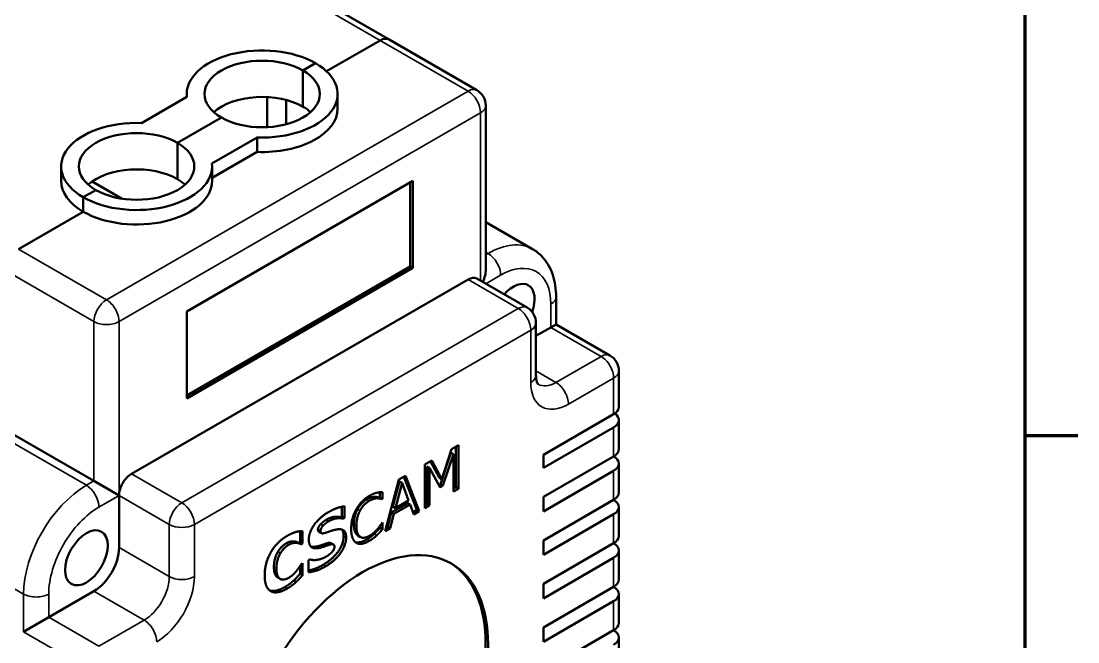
# Model space of a CAD drawing. Header units: millimetres. Extents: x -489 to 466, y -79 to 257.
# Drawn here: x -185.5 to -126, y 179.8 to 214.7 of the extents above; entities that cross this region are included whole.
import ezdxf

# ---------------------------------------------------------------- set-up
doc = ezdxf.new("R2010")
doc.units = ezdxf.units.MM
for name, color, linetype, lineweight in [('경계(ISO)', 7, 'Continuous', 70), ('외형선(ISO)', 7, 'Continuous', 50), ('좁은 외형선(ISO)', 7, 'Continuous', 35)]:
    doc.layers.add(name, color=color, linetype=linetype, lineweight=lineweight)

# ---------------------------------------------------------------- blocks, each defined once
blk = doc.blocks.new('경계 Default Border')
at = {"layer": '경계(ISO)'}
blk.add_line((410, 222.75), (413.4, 222.75), dxfattribs=at)
at = {"layer": '경계(ISO)', "flags": 128}
blk.add_lwpolyline([(10, 10), (10, 287), (410, 287), (410, 10), (10, 10)], dxfattribs=at)

msp = doc.modelspace()

# ---------------------------------------------------------------- linework, layer by layer
at = {"layer": '외형선(ISO)', "color": 0}
for p, q in [((-164.78351, 213.69853), (-171.85458, 217.78102)), ((-159.83376, 210.84079), (-164.78351, 213.69853)), ((-168.30238, 211.90606), (-165.28351, 213.649)), ((-165.28351, 213.649), (-168.30238, 211.90606)), ((-168.92511, 212.36302), (-169.63222, 211.95477)), ((-169.63222, 211.95477), (-168.92511, 212.36302)), ((-169.63222, 211.95477), (-169.63222, 209.91353)), ((-169.63222, 211.95477), (-169.63222, 209.91353)), ((-178.72047, 208.99386), (-176.17102, 210.46578)), ((-176.18031, 210.46042), (-176.18031, 210.62797)), ((-171.64747, 210.45599), (-171.64747, 208.7587)), ((-170.58681, 210.29528), (-170.58681, 208.91941)), ((-167.68031, 209.81147), (-167.68031, 210.62797)), ((-159.33376, 200.75416), (-159.33376, 209.97477)), ((-174.22841, 209.30116), (-176.70328, 207.87229)), ((-174.22841, 209.30116), (-176.70328, 207.87229)), ((-176.70328, 207.87229), (-176.70328, 205.83105)), ((-176.70328, 207.87229), (-176.70328, 205.83105)), ((-174.76067, 206.70767), (-172.21122, 208.17959)), ((-172.21122, 208.17959), (-172.21122, 207.3631)), ((-172.21122, 207.3631), (-174.75138, 205.89654)), ((-183.25138, 206.54548), (-183.25138, 205.72899)), ((-174.75138, 205.72899), (-174.75138, 206.54548)), ((-179.81455, 204.72878), (-181.5018, 205.70291)), ((-176.17295, 198.38052), (-163.44503, 205.72899)), ((-163.58645, 205.64734), (-163.58645, 200.91166)), ((-163.44503, 205.72899), (-163.44503, 200.83001)), ((-181.29948, 205.21868), (-182.00658, 204.81043)), ((-181.29948, 205.21868), (-182.00658, 204.81043)), ((-182.00658, 204.81043), (-182.00658, 203.99393)), ((-182.00658, 203.99393), (-182.00658, 204.81043)), ((-185.64818, 201.89145), (-182.00658, 203.99393)), ((-182.00658, 203.99393), (-185.64818, 201.89145)), ((-156.70239, 201.89415), (-159.33376, 203.41337)), ((-163.58645, 200.91166), (-176.17295, 193.64484)), ((-163.44503, 200.83001), (-176.17295, 193.48154)), ((-163.44503, 200.83001), (-163.58645, 200.91166)), ((-160.33376, 200.17681), (-179.28422, 189.23576)), ((-157.00533, 198.59335), (-159.83376, 200.22634)), ((-155.37396, 199.19701), (-155.37396, 197.65147)), ((-176.17295, 193.48154), (-176.17295, 198.38052)), ((-156.50533, 194.78793), (-156.50533, 197.72732)), ((-155.66686, 197.48237), (-155.37396, 197.65147)), ((-155.37396, 197.65147), (-152.33843, 195.89891)), ((-155.66686, 197.48237), (-156.50533, 196.99828)), ((-181.40554, 188.82751), (-192.01214, 194.95123)), ((-151.83843, 192.99164), (-151.83843, 195.03288)), ((-156.09112, 190.2972), (-152.13132, 192.58339)), ((-156.09112, 189.56236), (-152.13132, 191.84855)), ((-151.83843, 192.25679), (-151.83843, 190.6238)), ((-161.81118, 188.93782), (-161.26397, 190.61747)), ((-161.26397, 190.61747), (-160.87261, 190.84342)), ((-161.01403, 190.76177), (-161.01403, 188.47558)), ((-160.87261, 190.84342), (-160.87261, 188.39393)), ((-162.76015, 189.75365), (-162.37571, 189.9756)), ((-162.44953, 189.93298), (-161.9526, 189.01947)), ((-162.37571, 189.9756), (-161.81118, 188.93782)), ((-161.29629, 190.42218), (-161.88507, 188.64655)), ((-161.15487, 190.34053), (-161.74365, 188.5649)), ((-161.15487, 190.34053), (-161.29629, 190.42218)), ((-161.15487, 188.23097), (-161.15487, 190.34053)), ((-156.09112, 189.56236), (-156.09112, 190.2972)), ((-156.09112, 187.92936), (-152.13132, 190.21555)), ((-162.76015, 187.30416), (-162.76015, 189.75365)), ((-162.49693, 189.56569), (-162.63835, 189.64734)), ((-162.63835, 189.64734), (-162.63835, 187.53778)), ((-161.91162, 188.46792), (-162.49693, 189.56569)), ((-162.49693, 189.56569), (-162.49693, 187.45613)), ((-156.09112, 187.11287), (-152.13132, 189.39906)), ((-151.83843, 189.8073), (-151.83843, 188.17431)), ((-179.99133, 188.01101), (-181.40554, 188.82751)), ((-165.00442, 186.00843), (-164.23208, 188.90383)), ((-164.19168, 188.80651), (-164.56572, 187.38681)), ((-164.05026, 188.72486), (-164.4243, 187.30516)), ((-164.23208, 188.90383), (-163.85458, 189.12178)), ((-164.05026, 188.72486), (-164.19168, 188.80651)), ((-163.67794, 187.73607), (-164.05026, 188.72486)), ((-163.94451, 189.06986), (-163.22366, 187.19985)), ((-163.85458, 189.12178), (-163.08224, 187.1182)), ((-161.81118, 188.93782), (-161.9526, 189.01947)), ((-165.2965, 188.19274), (-165.2965, 187.8947)), ((-165.15507, 188.19897), (-165.15507, 187.81305)), ((-161.88507, 188.64655), (-161.97819, 188.59278)), ((-161.74365, 188.5649), (-161.91162, 188.46792)), ((-161.74365, 188.5649), (-161.88507, 188.64655)), ((-161.01403, 188.47558), (-161.15487, 188.39427)), ((-160.87261, 188.39393), (-161.15487, 188.23097)), ((-160.87261, 188.39393), (-161.01403, 188.47558)), ((-179.99133, 188.01101), (-179.99133, 185.07162)), ((-165.2965, 187.8947), (-165.31728, 187.8827)), ((-165.17586, 187.80106), (-165.31728, 187.8827)), ((-165.15507, 187.81305), (-165.2965, 187.8947)), ((-165.15507, 187.81305), (-165.17586, 187.80106)), ((-163.73105, 187.58677), (-164.65404, 187.05388)), ((-163.58963, 187.50512), (-164.51262, 186.97223)), ((-164.4243, 187.30516), (-163.67794, 187.73607)), ((-163.58963, 187.50512), (-163.73105, 187.58677)), ((-163.38182, 186.94523), (-163.58963, 187.50512)), ((-162.63835, 187.53778), (-162.76015, 187.46746)), ((-162.49693, 187.45613), (-162.63835, 187.53778)), ((-156.09112, 187.11287), (-156.09112, 187.92936)), ((-156.09112, 185.47987), (-152.13132, 187.76606)), ((-167.44062, 187.37785), (-167.44062, 186.82509)), ((-167.2992, 187.40131), (-167.2992, 186.74344)), ((-164.65404, 187.05388), (-164.86011, 186.25504)), ((-164.51262, 186.97223), (-164.71869, 186.17339)), ((-164.51262, 186.97223), (-164.65404, 187.05388)), ((-164.4243, 187.30516), (-164.56572, 187.38681)), ((-163.22366, 187.19985), (-163.43174, 187.07972)), ((-163.08224, 187.1182), (-163.38182, 186.94523)), ((-163.08224, 187.1182), (-163.22366, 187.19985)), ((-162.49693, 187.45613), (-162.76015, 187.30416)), ((-156.09112, 184.66338), (-152.13132, 186.94957)), ((-151.83843, 187.35781), (-151.83843, 185.72482)), ((-168.48714, 186.3212), (-168.62856, 186.40285)), ((-167.44062, 186.82509), (-167.50931, 186.78543)), ((-167.36789, 186.70378), (-167.50931, 186.78543)), ((-167.2992, 186.74344), (-167.44062, 186.82509)), ((-167.2992, 186.74344), (-167.36789, 186.70378)), ((-165.17586, 186.46933), (-165.15507, 186.48133)), ((-165.15507, 186.48133), (-165.15507, 186.09941)), ((-169.79225, 185.99405), (-169.79225, 185.39039)), ((-169.65083, 186.0016), (-169.65083, 185.30874)), ((-168.59486, 185.88879), (-168.73629, 185.97044)), ((-166.39343, 185.66826), (-166.53485, 185.74991)), ((-165.2965, 186.2895), (-165.2965, 186.18106)), ((-165.15507, 186.09941), (-165.2965, 186.18106)), ((-164.71869, 186.17339), (-165.00442, 186.00843)), ((-164.86011, 186.25504), (-164.95293, 186.20146)), ((-164.71869, 186.17339), (-164.86011, 186.25504)), ((-170.00034, 185.34023), (-170.14177, 185.42188)), ((-169.79225, 185.39039), (-169.86498, 185.3484)), ((-169.72356, 185.26675), (-169.86498, 185.3484)), ((-169.65083, 185.30874), (-169.79225, 185.39039)), ((-169.65083, 185.30874), (-169.72356, 185.26675)), ((-167.91137, 185.24353), (-168.05279, 185.32518)), ((-156.09112, 184.66338), (-156.09112, 185.47987)), ((-156.09112, 183.03038), (-152.13132, 185.31657)), ((-151.83843, 184.90832), (-151.83843, 183.27533)), ((-169.79225, 184.04319), (-169.79225, 183.59643)), ((-169.7175, 184.15981), (-169.65083, 184.19831)), ((-169.65083, 184.19831), (-169.65083, 183.51478)), ((-169.31546, 184.37327), (-169.24475, 184.41409)), ((-169.31546, 183.68974), (-169.31546, 184.37327)), ((-156.09112, 182.21389), (-152.13132, 184.50008)), ((-170.915, 183.31033), (-171.05642, 183.39198)), ((-169.65083, 183.51478), (-169.79225, 183.59643)), ((-170.0064, 183.14619), (-170.14783, 183.22784)), ((-156.09112, 182.21389), (-156.09112, 183.03038)), ((-156.09112, 180.58089), (-152.13132, 182.86708)), ((-181.40554, 182.62213), (-183.95113, 181.15244)), ((-151.83843, 182.45883), (-151.83843, 180.82584)), ((-156.09112, 179.7644), (-152.13132, 182.05059)), ((-185.36534, 180.33594), (-183.95113, 181.15244)), ((-156.09112, 179.7644), (-156.09112, 180.58089)), ((-156.09112, 178.1314), (-152.13132, 180.41759)), ((-151.83843, 180.00935), (-151.83843, 178.37635))]:
    msp.add_line(p, q, dxfattribs=at)
for centre in [(-160.33376, 209.97477), (-157.50533, 197.72732), (-152.83843, 195.03288)]:
    msp.add_arc(centre, 1, 0, 60, dxfattribs=at)
for centre, major_axis, start_param, end_param in [((-165.28351, 212.83251), (0.5, 0.86603), 0, 0.78539816), ((-165.28351, 212.83251), (0.5, 0.86603), 0, 0.78539816), ((-171.93031, 210.62797), (-4.25, 0), 3.92699082, 6.34932962), ((-171.93031, 210.62797), (-3.25, 0), 3.92699082, 7.06858347), ((-171.93031, 210.62797), (3.25, 0), 3.92699082, 7.06858347), ((-171.93031, 210.62797), (4.25, 0), 4.64624467, 7.06858347), ((-171.93031, 208.58673), (-3.25, 0), 3.92699082, 5.70807388), ((-171.93031, 209.81147), (4.25, 0), 4.64624467, 6.28318531), ((-171.93031, 208.58673), (-3.25, 0), 3.71670408, 3.92699082), ((-179.00138, 206.54548), (-4.25, 0), 4.64624467, 7.06858347), ((-179.00138, 206.54548), (-3.25, 0), 3.92699082, 7.06858347), ((-179.00138, 206.54548), (3.25, 0), 3.92699082, 7.06858347), ((-179.00138, 206.54548), (4.25, 0), 3.92699082, 6.34932962), ((-179.00138, 204.50424), (-3.25, 0), 3.92699082, 5.70807388), ((-179.00138, 205.72899), (-4.25, 0), 0, 0.78539816), ((-179.00138, 205.72899), (4.25, 0), 3.92699082, 6.28318531), ((-179.00138, 204.50424), (-3.25, 0), 3.71670408, 3.92699082), ((-160.33376, 200.17681), (0.70711, 1.22474), 4.92100567, 5.49778714), ((-160.33376, 199.36031), (0.5, 0.86603), 0, 0.78539816), ((-157.78818, 198.38052), (0.85, 1.47224), 5.01498868, 7.50848055), ((-152.83843, 192.99164), (1, 0), 5.49778714, 6.28318531), ((-152.83843, 192.25679), (1, 0), 5.49778714, 6.9730024), ((-152.83843, 190.6238), (1, 0), 5.49778714, 6.28318531), ((-152.83843, 189.8073), (1, 0), 5.49778714, 7.06858347), ((-179.28422, 188.41926), (0.5, 0.86603), 0.78539816, 2.35619449), ((-152.83843, 188.17431), (1, 0), 5.49778714, 6.28318531), ((-152.83843, 187.35781), (1, 0), 5.49778714, 7.06858347), ((-152.83843, 185.72482), (1, 0), 5.49778714, 6.28318531), ((-152.83843, 184.90832), (1, 0), 5.49778714, 7.06858347), ((-181.40554, 184.25513), (1, 1.73205), 3.92699082, 5.49778714), ((-166.41488, 175.60026), (5, 8.66025), 3.15573526, 6.2690427), ((-152.83843, 183.27533), (1, 0), 5.49778714, 6.28318531), ((-152.83843, 182.45883), (1, 0), 5.49778714, 7.06858347), ((-152.83843, 180.82584), (1, 0), 5.49778714, 6.28318531), ((-152.83843, 180.00935), (1, 0), 5.49778714, 7.06858347)]:
    msp.add_ellipse(centre, major_axis=major_axis, ratio=0.57735027, start_param=start_param, end_param=end_param, dxfattribs=at)
for centre, major_axis in [((-181.82981, 184.50008), (-0.85, -1.47224)), ((-166.27346, 175.51861), (-5, -8.66025))]:
    msp.add_ellipse(centre, major_axis=major_axis, ratio=0.57735027, dxfattribs=at)
for points, degree, knots in [([(-156.70239, 201.89415), (-156.51913, 201.78834), (-156.35067, 201.65732), (-156.05503, 201.35814), (-155.9278, 201.19032), (-155.71574, 200.83218), (-155.63068, 200.6419), (-155.49825, 200.24772), (-155.45077, 200.04373), (-155.38863, 199.62659), (-155.37396, 199.41337), (-155.37396, 199.19701)], 3, [3.926990817, 3.926990817, 3.926990817, 3.926990817, 4.08407045, 4.08407045, 4.241150082, 4.241150082, 4.398229715, 4.398229715, 4.555309348, 4.555309348, 4.71238898, 4.71238898, 4.71238898, 4.71238898]), ([(-156.50533, 194.78793), (-156.50533, 194.70502), (-156.4996, 194.63076), (-156.48066, 194.50357), (-156.46745, 194.45071), (-156.43971, 194.36813), (-156.42528, 194.33851), (-156.40202, 194.29923), (-156.39342, 194.28953), (-156.38439, 194.28039), (-156.38401, 194.28063), (-156.38401, 194.28063)], 3, [4.71238898, 4.71238898, 4.71238898, 4.71238898, 4.869468613, 4.869468613, 5.026548246, 5.026548246, 5.183627878, 5.183627878, 5.340707511, 5.340707511, 5.497787144, 5.497787144, 5.497787144, 5.497787144]), ([(-168.05279, 185.32518), (-168.05945, 185.32903), (-168.1356, 185.36006), (-168.26894, 185.32041)], 2, [0.89130435, 0.89130435, 0.89130435, 1, 2, 2, 2]), ([(-166.01688, 185.54319), (-166.24893, 185.40922), (-166.57808, 185.34994), (-166.69069, 185.38772)], 2, [0, 0, 0, 1, 1.74381907, 1.74381907, 1.74381907]), ([(-171.26707, 183.97902), (-171.26707, 183.71074), (-171.14239, 183.44161), (-171.05642, 183.39198)], 2, [0, 0, 0, 1, 1.8989899, 1.8989899, 1.8989899]), ([(-168.4932, 184.10616), (-168.80028, 183.92886), (-169.17808, 183.81304), (-169.31546, 183.78972)], 2, [0, 0, 0, 1, 1.65488611, 1.65488611, 1.65488611]), ([(-170.66704, 182.84642), (-170.94383, 182.68662), (-171.36995, 182.61313), (-171.51791, 182.66706)], 2, [0, 0, 0, 1, 1.82613618, 1.82613618, 1.82613618])]:
    msp.add_open_spline(points, degree=degree, knots=knots, dxfattribs=at)
for points in [[(-165.87373, 188.00001), (-165.70402, 188.09799), (-165.36288, 188.19897), (-165.15507, 188.19897)], [(-166.62701, 187.23717), (-166.49194, 187.47512), (-166.1075, 187.86504), (-165.87373, 188.00001)], [(-166.0342, 187.79272), (-166.19524, 187.69974), (-166.45327, 187.4308), (-166.55544, 187.24584)], [(-165.89277, 187.71107), (-166.05382, 187.61809), (-166.31184, 187.34915), (-166.41401, 187.16419)], [(-165.31728, 187.8827), (-165.49391, 187.95069), (-165.83852, 187.9057), (-166.0342, 187.79272)], [(-165.17586, 187.80106), (-165.35249, 187.86904), (-165.69709, 187.82405), (-165.89277, 187.71107)], [(-169.30132, 185.53386), (-169.30132, 185.93278), (-168.68108, 186.79476), (-168.19419, 187.07587)], [(-168.19419, 187.07587), (-167.94973, 187.21701), (-167.47294, 187.38264), (-167.2992, 187.40131)], [(-166.91447, 186.1274), (-166.91447, 186.43134), (-166.76555, 186.99322), (-166.62701, 187.23717)], [(-166.55544, 187.24584), (-166.65414, 187.06488), (-166.76324, 186.62597), (-166.76324, 186.37802)], [(-166.41401, 187.16419), (-166.51272, 186.98323), (-166.62182, 186.54432), (-166.62182, 186.29637)], [(-168.62856, 186.40285), (-168.69321, 186.33753), (-168.78614, 186.16723), (-168.78614, 186.09258)], [(-168.48714, 186.3212), (-168.55178, 186.25588), (-168.64472, 186.08558), (-168.64472, 186.01093)], [(-168.31743, 186.64313), (-168.39824, 186.59647), (-168.55583, 186.47983), (-168.62856, 186.40285)], [(-168.17601, 186.56148), (-168.25682, 186.51482), (-168.4144, 186.39818), (-168.48714, 186.3212)], [(-167.50931, 186.78543), (-167.65881, 186.83676), (-168.09116, 186.77377), (-168.31743, 186.64313)], [(-167.36789, 186.70378), (-167.51739, 186.75511), (-167.94973, 186.69212), (-168.17601, 186.56148)], [(-166.76324, 186.37802), (-166.76324, 186.12007), (-166.64202, 185.82013), (-166.54678, 185.75715)], [(-165.89104, 185.73449), (-165.6867, 185.85246), (-165.32998, 186.22038), (-165.17586, 186.46933)], [(-171.44486, 184.80718), (-171.28324, 185.08945), (-170.80645, 185.57235), (-170.5236, 185.73565)], [(-170.5236, 185.73565), (-170.36804, 185.82547), (-170.11752, 185.93044), (-170.01045, 185.95961)], [(-170.01045, 185.95961), (-169.89933, 185.98643), (-169.71952, 185.99926), (-169.65083, 186.0016)], [(-168.78614, 186.09258), (-168.78614, 185.99922), (-168.73629, 185.97044)], [(-168.64472, 186.01093), (-168.64472, 185.89662), (-168.49522, 185.86163), (-168.28713, 185.93278)], [(-167.34162, 185.72049), (-167.34162, 185.29824), (-167.96186, 184.41293), (-168.4932, 184.10616)], [(-168.28713, 185.93278), (-168.15176, 185.97827), (-167.89923, 186.06342), (-167.75578, 186.09258)], [(-167.75578, 186.09258), (-167.47092, 186.1474), (-167.2002, 185.93511), (-167.2002, 185.63884)], [(-167.44714, 186.09544), (-167.34162, 185.98207), (-167.34162, 185.72049)], [(-166.62355, 185.33957), (-166.76035, 185.41655), (-166.91447, 185.80947), (-166.91447, 186.1274)], [(-166.62182, 186.29637), (-166.62182, 186.03842), (-166.5006, 185.73848), (-166.40536, 185.6755)], [(-166.54678, 185.75715), (-166.54087, 185.75338), (-166.53485, 185.74991)], [(-166.40536, 185.6755), (-166.30492, 185.61151), (-166.03824, 185.6495), (-165.89104, 185.73449)], [(-165.60474, 185.85713), (-165.69132, 185.77514), (-165.89566, 185.61318), (-166.01688, 185.54319)], [(-165.46332, 185.77548), (-165.5499, 185.69349), (-165.75424, 185.53153), (-165.87546, 185.46154)], [(-165.2965, 186.18106), (-165.37442, 186.09608), (-165.50084, 185.95511), (-165.60474, 185.85713)], [(-165.15507, 186.09941), (-165.233, 186.01443), (-165.35941, 185.87346), (-165.46332, 185.77548)], [(-170.56805, 185.32041), (-170.70139, 185.24342), (-170.94585, 185.0043), (-171.04686, 184.83401)], [(-170.42663, 185.23876), (-170.55997, 185.16177), (-170.80443, 184.92265), (-170.90544, 184.75236)], [(-170.14177, 185.42188), (-170.2347, 185.42888), (-170.44683, 185.39039), (-170.56805, 185.32041)], [(-170.00034, 185.34023), (-170.09328, 185.34723), (-170.30541, 185.30874), (-170.42663, 185.23876)], [(-169.86498, 185.3484), (-169.91145, 185.36823), (-170.05287, 185.41255), (-170.14177, 185.42188)], [(-169.72356, 185.26675), (-169.77003, 185.28658), (-169.91145, 185.3309), (-170.00034, 185.34023)], [(-168.71543, 185.05563), (-169.02656, 184.99264), (-169.30132, 185.23526), (-169.30132, 185.53386)], [(-168.85685, 185.13728), (-169.05481, 185.0972), (-169.18243, 185.13173)], [(-168.26894, 185.32041), (-168.40834, 185.27725), (-168.71947, 185.16527), (-168.85685, 185.13728)], [(-168.12752, 185.23876), (-168.26692, 185.1956), (-168.57805, 185.08362), (-168.71543, 185.05563)], [(-167.2002, 185.63884), (-167.2002, 185.21659), (-167.82043, 184.33128), (-168.35177, 184.02451)], [(-167.8568, 185.12678), (-167.8568, 185.22243), (-167.99418, 185.27841), (-168.12752, 185.23876)], [(-168.02449, 184.78968), (-167.95175, 184.86667), (-167.8568, 185.02647), (-167.8568, 185.12678)], [(-165.87546, 185.46154), (-166.1075, 185.32757), (-166.48501, 185.25958), (-166.62355, 185.33957)], [(-171.78831, 183.51711), (-171.78831, 183.85771), (-171.61255, 184.51207), (-171.44486, 184.80718)], [(-171.04686, 184.83401), (-171.14586, 184.66721), (-171.26707, 184.23563), (-171.26707, 183.97902)], [(-170.90544, 184.75236), (-171.00444, 184.58556), (-171.12565, 184.15398), (-171.12565, 183.89737)], [(-169.24475, 184.41409), (-169.04878, 184.34528), (-168.55785, 184.43276), (-168.33157, 184.5634)], [(-168.33157, 184.5634), (-168.27298, 184.59722), (-168.08509, 184.72903), (-168.02449, 184.78968)], [(-169.98216, 183.78073), (-169.90135, 183.88104), (-169.76195, 184.0875), (-169.7175, 184.15981)], [(-168.35177, 184.02451), (-168.65886, 183.84721), (-169.11545, 183.70724), (-169.31546, 183.68974)], [(-171.43678, 182.61197), (-171.60447, 182.70178), (-171.78831, 183.15319), (-171.78831, 183.51711)], [(-171.12565, 183.89737), (-171.12565, 183.62909), (-170.99433, 183.34565), (-170.89534, 183.30016)], [(-170.89534, 183.30016), (-170.79432, 183.2535), (-170.54381, 183.30716), (-170.42259, 183.37714)], [(-170.42259, 183.37714), (-170.30743, 183.44363), (-170.07914, 183.65475), (-169.98216, 183.78073)], [(-169.79225, 183.59643), (-169.88519, 183.49612), (-170.05489, 183.31416), (-170.14783, 183.22784)], [(-169.65083, 183.51478), (-169.74376, 183.41447), (-169.91347, 183.23251), (-170.0064, 183.14619)], [(-170.52562, 182.76477), (-170.8024, 182.60497), (-171.2691, 182.52449), (-171.43678, 182.61197)], [(-170.14783, 183.22784), (-170.26904, 183.1182), (-170.48118, 182.95373), (-170.66704, 182.84642)], [(-170.0064, 183.14619), (-170.12762, 183.03655), (-170.33975, 182.87208), (-170.52562, 182.76477)]]:
    msp.add_open_spline(points, degree=2, dxfattribs=at)
at = {"layer": '좁은 외형선(ISO)', "color": 0}
for p, q in [((-172.35458, 217.73149), (-165.28351, 213.649)), ((-165.28351, 213.649), (-160.33376, 210.79127)), ((-160.33376, 210.79127), (-180.69844, 199.03372)), ((-179.99133, 197.80897), (-159.62665, 209.56652)), ((-159.62665, 200.10677), (-159.62665, 209.56652)), ((-180.69844, 199.03372), (-185.64818, 201.89145)), ((-159.33376, 201.72235), (-159.20239, 201.6465)), ((-159.20239, 201.6465), (-159.33376, 201.57066)), ((-186.35529, 200.66671), (-181.40554, 197.80897)), ((-160.33376, 200.17681), (-157.50533, 198.54382)), ((-159.33376, 199.93766), (-158.49528, 200.42176)), ((-157.50533, 198.54382), (-176.4558, 187.60276)), ((-155.66686, 198.78877), (-155.66686, 197.48237)), ((-181.40554, 197.80897), (-181.40554, 188.82751)), ((-179.99133, 188.01101), (-179.99133, 197.80897)), ((-175.74869, 186.37802), (-156.79823, 197.31907)), ((-156.79823, 197.31907), (-156.79823, 194.37968)), ((-155.66686, 197.48237), (-152.83843, 195.84938)), ((-152.83843, 195.84938), (-155.38401, 194.37968)), ((-181.82981, 188.58256), (-192.43641, 194.70628)), ((-155.38401, 194.37968), (-156.50533, 195.02708)), ((-154.67691, 193.15494), (-152.13132, 194.62463)), ((-152.13132, 194.62463), (-152.13132, 192.58339)), ((-152.13132, 191.84855), (-152.13132, 190.21555)), ((-152.13132, 189.39906), (-152.13132, 187.76606)), ((-181.40554, 188.82751), (-181.82981, 188.58256)), ((-176.4558, 187.60276), (-179.28422, 189.23576)), ((-195.97194, 188.58256), (-185.36534, 182.45883)), ((-181.1227, 187.35781), (-179.99133, 188.01101)), ((-179.99133, 188.01101), (-177.1629, 186.37802)), ((-165.89277, 187.71107), (-166.0342, 187.79272)), ((-166.41401, 187.16419), (-166.55544, 187.24584)), ((-152.13132, 186.94957), (-152.13132, 185.31657)), ((-177.1629, 186.37802), (-177.1629, 183.43863)), ((-175.74869, 183.43863), (-175.74869, 186.37802)), ((-168.17601, 186.56148), (-168.31743, 186.64313)), ((-166.62182, 186.29637), (-166.76324, 186.37802)), ((-168.64472, 186.01093), (-168.78614, 186.09258)), ((-167.2002, 185.63884), (-167.34162, 185.72049)), ((-166.40536, 185.6755), (-166.54678, 185.75715)), ((-165.46332, 185.77548), (-165.60474, 185.85713)), ((-170.42663, 185.23876), (-170.56805, 185.32041)), ((-168.71543, 185.05563), (-168.85685, 185.13728)), ((-168.12752, 185.23876), (-168.26894, 185.32041)), ((-166.62355, 185.33957), (-166.63061, 185.34365)), ((-165.87546, 185.46154), (-166.01688, 185.54319)), ((-177.1629, 183.43863), (-179.99133, 185.07162)), ((-170.90544, 184.75236), (-171.04686, 184.83401)), ((-171.12565, 183.89737), (-171.26707, 183.97902)), ((-168.35177, 184.02451), (-168.4932, 184.10616)), ((-152.13132, 184.50008), (-152.13132, 182.86708)), ((-170.52562, 182.76477), (-170.66704, 182.84642)), ((-185.36534, 182.45883), (-185.36534, 180.33594)), ((-183.95113, 181.15244), (-183.95113, 182.45883)), ((-181.40554, 182.62213), (-178.57712, 180.98914)), ((-171.43678, 182.61197), (-171.46245, 182.62679)), ((-152.13132, 182.05059), (-152.13132, 180.41759)), ((-181.1227, 179.51945), (-183.95113, 181.15244)), ((-178.57712, 180.98914), (-181.1227, 179.51945)), ((-185.36534, 180.33594), (-181.82981, 178.2947))]:
    msp.add_line(p, q, dxfattribs=at)
for centre, major_axis, start_param, end_param in [((-160.33376, 209.97477), (0.5, 0.86603), 0, 0.78539816), ((-160.33376, 209.97477), (-0.5, 0.86603), 3.92699082, 5.49778714), ((-160.33376, 209.97477), (1, 0), 5.49778714, 6.28318531), ((-159.20239, 197.56402), (2.5, 4.33013), 0, 0.78539816), ((-159.20239, 200.83001), (-0.5, 0.86603), 3.92699082, 5.49778714), ((-158.49528, 197.15577), (2, 3.4641), 5.49778714, 7.06858347), ((-180.69844, 198.21722), (-0.5, -0.86603), 3.92699082, 5.49778714), ((-180.69844, 198.21722), (0.5, -0.86603), 0.78539816, 2.35619449), ((-156.37396, 199.19701), (1, 0), 5.49778714, 6.28318531), ((-157.50533, 197.72732), (0.5, 0.86603), 0, 0.78539816), ((-157.50533, 197.72732), (0.5, -0.86603), 0.78539816, 2.35619449), ((-180.69844, 198.21722), (-1, 0), 0.78539816, 2.35619449), ((-157.50533, 197.72732), (1, 0), 5.49778714, 6.28318531), ((-152.83843, 195.03288), (0.5, 0.86603), 0, 0.78539816), ((-152.83843, 195.03288), (0.5, -0.86603), 0.78539816, 2.35619449), ((-157.50533, 194.78793), (1, 0), 5.49778714, 6.28318531), ((-152.83843, 195.03288), (1, 0), 5.49778714, 6.28318531), ((-154.67691, 195.60443), (-1.5, -2.59808), 5.49778714, 7.06858347), ((-155.38401, 196.01268), (-1, -1.73205), 0, 0.78539816), ((-155.38401, 193.56319), (0.5, -0.86603), 0.78539816, 2.35619449), ((-181.82981, 184.50008), (-2.5, -4.33013), 3.92699082, 5.49778714), ((-181.82981, 187.76606), (-0.5, 0.86603), 3.92699082, 5.49778714), ((-176.4558, 186.78627), (-0.5, -0.86603), 3.92699082, 5.49778714), ((-176.4558, 186.78627), (-0.5, 0.86603), 3.92699082, 5.49778714), ((-181.1227, 184.09183), (2, 3.4641), 0.78539816, 2.35619449), ((-176.4558, 186.78627), (1, 0), 3.92699082, 5.49778714), ((-178.57712, 182.62213), (-1, -1.73205), 0.78539816, 2.35619449), ((-177.87001, 182.21389), (1.5, 2.59808), 3.92699082, 5.49778714), ((-176.4558, 183.84688), (1, 0), 3.92699082, 5.49778714), ((-184.65823, 182.86708), (-1, 0), 0.78539816, 2.35619449), ((-178.57712, 180.17264), (0.5, -0.86603), 0.78539816, 2.35619449)]:
    msp.add_ellipse(centre, major_axis=major_axis, ratio=0.57735027, start_param=start_param, end_param=end_param, dxfattribs=at)

# ---------------------------------------------------------------- block references
at = {"color": 0, "xscale": 0.8778375, "yscale": 0.8778375, "zscale": 0.8778375}
msp.add_blockref('경계 Default Border', (-488.88012, -4.14478), dxfattribs=at)

doc.saveas('drawing.dxf')
